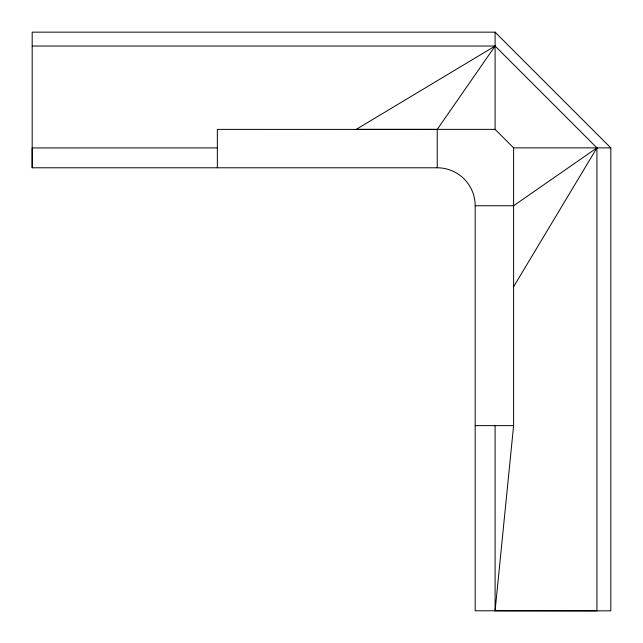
<?xml version="1.0" encoding="UTF-8"?>
<svg xmlns="http://www.w3.org/2000/svg" width="643" height="643" viewBox="0 0 643 643"><rect width="100%" height="100%" fill="white"/><g stroke="black" fill="none" stroke-linecap="round" stroke-linejoin="round"><path stroke-width="0.96" d="M32.182 167.783L32.182 32.15L495.094 32.15L610.818 147.874L610.818 610.85L475.185 610.786L475.185 205.744A37.961 37.961 0 0 0 437.224 167.783L32.182 167.783L32.182 147.938L217.35 147.922M32.182 46.039L495.094 46.039L596.929 147.874L596.929 610.85L495.094 610.786L513.604 425.626L513.604 147.874L495.094 129.364L495.094 32.15M513.604 286.754L596.929 147.874L513.604 205.744L475.185 205.744M437.224 167.783L437.224 129.42L495.094 46.039L356.222 129.372L495.094 129.364M437.224 129.42L217.342 129.388L217.35 167.783M513.604 147.874L610.818 147.874M475.185 425.626L513.604 425.626M495.094 425.626L495.094 610.786"/></g></svg>
